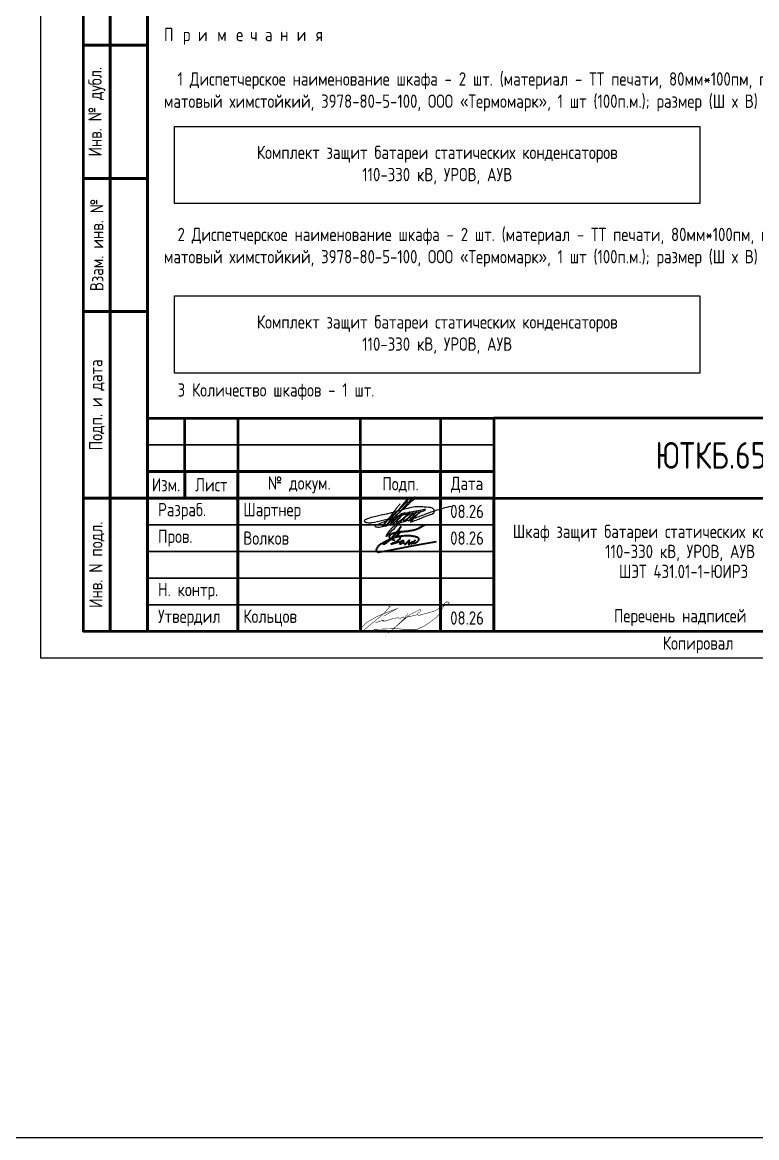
# Model space of a CAD drawing. Header units: millimetres. Extents: x -1117 to 4405, y -90 to 586.
# Drawn here: x -633.5 to -495.6, y -90 to 119.3 of the extents above; entities that cross this region are included whole.
import ezdxf

# ---------------------------------------------------------------- set-up
doc = ezdxf.new("R2010")
doc.units = ezdxf.units.MM
doc.styles.add('Gost_type_A', font='GOST_A.TTF')

# ---------------------------------------------------------------- blocks, each defined once
blk = doc.blocks.new('Штамп левый нижний')
at = {"lineweight": 50}
for points in [[(-12, 145), (-7, 145), (-7, 110), (-12, 110)], [(-7, 145), (0, 145), (0, 110), (-7, 110)], [(-12, 110), (-7, 110), (-7, 85), (-12, 85)], [(-7, 110), (0, 110), (0, 85), (-7, 85)], [(-12, 85), (-7, 85), (-7, 60), (-12, 60)], [(-7, 85), (0, 85), (0, 60), (-7, 60)], [(-12, 60), (-7, 60), (-7, 25), (-12, 25)], [(-7, 60), (0, 60), (0, 25), (-7, 25)], [(-12, 25), (-7, 25), (-7, 0), (-12, 0)], [(-7, 25), (0, 25), (0, 0), (-7, 0)]]:
    blk.add_lwpolyline(points, close=True, dxfattribs=at)
at = {"char_height": 2.5, "attachment_point": 5, "rotation": 90, "style": 'Gost_type_A'}
for s, insert, width in [('Подп. и дата', (-9.5, 127.5), 35), ('Инв. № дубл.', (-9.5, 97.5), 25), ('Взам. инв. №', (-9.5, 72.5), 25), ('Подп. и дата', (-9.5, 42.5), 35), ('Инв. N подл.', (-9.5, 12.5), 25)]:
    blk.add_mtext(s, dxfattribs=dict(at, insert=insert, width=width))
blk = doc.blocks.new('Формат_А4')
blk.add_lwpolyline([(0, 297), (0, 0), (-210, 0), (-210, 297)], close=True)
at = {"lineweight": 50}
blk.add_lwpolyline([(-190, 292), (-5, 292), (-5, 5), (-190, 5)], close=True, dxfattribs=at)
blk = doc.blocks.new('Штамп большой нижний текстовый')
for points in [[(-185, 40), (-178, 40), (-178, 35), (-185, 35)], [(-178, 40), (-168, 40), (-168, 35), (-178, 35)], [(-168, 40), (-145, 40), (-145, 35), (-168, 35)], [(-145, 40), (-130, 40), (-130, 35), (-145, 35)], [(-130, 40), (-120, 40), (-120, 35), (-130, 35)], [(-185, 35), (-178, 35), (-178, 30), (-185, 30)], [(-178, 35), (-168, 35), (-168, 30), (-178, 30)], [(-168, 35), (-145, 35), (-145, 30), (-168, 30)], [(-145, 35), (-130, 35), (-130, 30), (-145, 30)], [(-130, 35), (-120, 35), (-120, 30), (-130, 30)], [(-185, 25), (-168, 25), (-168, 20), (-185, 20)], [(-168, 25), (-145, 25), (-145, 20), (-168, 20)], [(-145, 25), (-130, 25), (-130, 20), (-145, 20)], [(-130, 25), (-120, 25), (-120, 20), (-130, 20)], [(-185, 20), (-168, 20), (-168, 15), (-185, 15)], [(-168, 20), (-145, 20), (-145, 15), (-168, 15)], [(-145, 20), (-130, 20), (-130, 15), (-145, 15)], [(-130, 20), (-120, 20), (-120, 15), (-130, 15)], [(-185, 15), (-168, 15), (-168, 10), (-185, 10)], [(-168, 15), (-145, 15), (-145, 10), (-168, 10)], [(-145, 15), (-130, 15), (-130, 10), (-145, 10)], [(-130, 15), (-120, 15), (-120, 10), (-130, 10)], [(-185, 10), (-168, 10), (-168, 5), (-185, 5)], [(-168, 10), (-145, 10), (-145, 5), (-168, 5)], [(-145, 10), (-130, 10), (-130, 5), (-145, 5)], [(-130, 10), (-120, 10), (-120, 5), (-130, 5)], [(-185, 5), (-168, 5), (-168, 0), (-185, 0)], [(-168, 5), (-145, 5), (-145, 0), (-168, 0)], [(-145, 5), (-130, 5), (-130, 0), (-145, 0)], [(-130, 5), (-120, 5), (-120, 0), (-130, 0)]]:
    blk.add_lwpolyline(points, close=True)
at = {"lineweight": 50}
for points in [[(-185, 40), (-120, 40), (-120, 30), (-185, 30)], [(-178, 40), (-168, 40), (-168, 30), (-178, 30)], [(-145, 40), (-130, 40), (-130, 30), (-145, 30)], [(-120, 25), (0, 25), (0, 40), (-120, 40)], [(-185, 30), (-178, 30), (-178, 25), (-185, 25)], [(-178, 30), (-168, 30), (-168, 25), (-178, 25)], [(-168, 30), (-145, 30), (-145, 25), (-168, 25)], [(-145, 30), (-130, 30), (-130, 25), (-145, 25)], [(-130, 30), (-120, 30), (-120, 25), (-130, 25)], [(-185, 25), (-168, 25), (-168, 0), (-185, 0)], [(-168, 25), (-145, 25), (-145, 0), (-168, 0)], [(-145, 25), (-130, 25), (-130, 0), (-145, 0)], [(-130, 25), (-120, 25), (-120, 0), (-130, 0)], [(-120, 25), (-50, 25), (-50, 0), (-120, 0)]]:
    blk.add_lwpolyline(points, close=True, dxfattribs=at)
at = {"char_height": 2.5, "style": 'Gost_type_A'}
for s, insert, width, attachment_point in [('Изм.', (-181.5, 27.5), 7, 5), ('Лист', (-173, 27.5), 10, 5), ('№ докум.', (-156.5, 27.5), 23, 5), ('Подп.', (-137.5, 27.5), 15, 5), ('Дата', (-125, 27.5), 10, 5), ('\\pxl0.8;Разраб.', (-185, 22.5), 17, 4), ('\\pxl0.8;Пров.', (-185, 17.5), 17, 4), ('\\pxl0.8;Н. контр.', (-185, 7.5), 17, 4), ('\\pxl0.8;Утвердил', (-185, 2.5), 17, 4), ('Копировал', (-75, -2.53), 13.1202, 6)]:
    blk.add_mtext(s, dxfattribs=dict(at, insert=insert, width=width, attachment_point=attachment_point))
blk = doc.blocks.new('Сотрудник 7_1')
at = {"lineweight": 35}
for points in [[(5.51, 4.62), (4.98, 3.97), (4.54, 3.43), (4.18, 3.01), (3.9, 2.68), (3.67, 2.43), (3.49, 2.24), (3.34, 2.09), (3.21, 1.97), (3.08, 1.86), (2.97, 1.76), (2.86, 1.67), (2.76, 1.6), (2.67, 1.53), (2.59, 1.47), (2.52, 1.42), (2.45, 1.38), (2.4, 1.35), (2.35, 1.33), (2.31, 1.31), (2.28, 1.3), (2.25, 1.3), (2.23, 1.3), (2.21, 1.31), (2.2, 1.31), (2.19, 1.33), (2.18, 1.34), (2.18, 1.36), (2.18, 1.38), (2.18, 1.4), (2.19, 1.42), (2.2, 1.45), (2.22, 1.48), (2.25, 1.51), (2.28, 1.55), (2.32, 1.59), (2.36, 1.63), (2.42, 1.67), (2.49, 1.72), (2.56, 1.78), (2.65, 1.84), (2.75, 1.9), (2.87, 1.97), (2.99, 2.04), (3.12, 2.12), (3.25, 2.21), (3.39, 2.3), (3.53, 2.41), (3.67, 2.52), (3.81, 2.64), (3.94, 2.77), (4.07, 2.9), (4.2, 3.03), (4.32, 3.15), (4.44, 3.27), (4.55, 3.37), (4.65, 3.46), (4.74, 3.54), (4.82, 3.6), (4.9, 3.64), (4.97, 3.68), (5.03, 3.7), (5.08, 3.72), (5.13, 3.73), (5.17, 3.73), (5.21, 3.73), (5.24, 3.73), (5.26, 3.73), (5.28, 3.72), (5.3, 3.71), (5.31, 3.7), (5.32, 3.68), (5.33, 3.66), (5.33, 3.64), (5.32, 3.61), (5.32, 3.58), (5.3, 3.54), (5.28, 3.5), (5.25, 3.46), (5.21, 3.41), (5.16, 3.36), (5.1, 3.3), (5.03, 3.23), (4.96, 3.17), (4.88, 3.1), (4.8, 3.04), (4.72, 2.98), (4.65, 2.92), (4.59, 2.87), (4.53, 2.83), (4.49, 2.8), (4.46, 2.77), (4.43, 2.76), (4.42, 2.75), (4.42, 2.74), (4.43, 2.75), (4.45, 2.75), (4.49, 2.76), (4.53, 2.78), (4.58, 2.8), (4.64, 2.82), (4.7, 2.84), (4.76, 2.85), (4.83, 2.86), (4.89, 2.87), (4.95, 2.88), (5.01, 2.87), (5.06, 2.87), (5.11, 2.85), (5.15, 2.84), (5.19, 2.81), (5.22, 2.78), (5.25, 2.75), (5.27, 2.72), (5.29, 2.68), (5.3, 2.63), (5.3, 2.59), (5.3, 2.54), (5.29, 2.49), (5.27, 2.44), (5.26, 2.38), (5.23, 2.33), (5.2, 2.28), (5.17, 2.22), (5.12, 2.17), (5.07, 2.11), (5, 2.05), (4.92, 1.99), (4.83, 1.93), (4.73, 1.86), (4.6, 1.79), (4.47, 1.72), (4.31, 1.65), (4.15, 1.57), (3.96, 1.49), (3.76, 1.41), (3.54, 1.32)], [(4.39, 2), (4.09, 2.07), (3.85, 2.15), (3.67, 2.21), (3.55, 2.27), (3.46, 2.33), (3.4, 2.39), (3.37, 2.44), (3.35, 2.5), (3.33, 2.55), (3.32, 2.61), (3.31, 2.66), (3.31, 2.72), (3.31, 2.77), (3.32, 2.83), (3.34, 2.89), (3.36, 2.94), (3.39, 2.99), (3.43, 3.05), (3.48, 3.1), (3.54, 3.15), (3.6, 3.2), (3.67, 3.24), (3.74, 3.29), (3.82, 3.33), (3.91, 3.37), (4.01, 3.4), (4.11, 3.44), (4.22, 3.47), (4.34, 3.5), (4.47, 3.53), (4.62, 3.56), (4.77, 3.58), (4.93, 3.61), (5.11, 3.63), (5.29, 3.65), (5.48, 3.67), (5.67, 3.69), (5.85, 3.71), (6.04, 3.72), (6.21, 3.74), (6.38, 3.76), (6.55, 3.77), (6.71, 3.79), (6.86, 3.81), (7.02, 3.83), (7.19, 3.86), (7.36, 3.89), (7.54, 3.92), (7.74, 3.96), (7.95, 4.01), (8.19, 4.09), (8.47, 4.19), (8.78, 4.33), (9.15, 4.51), (9.57, 4.74), (10.05, 5.03)], [(6.04, 1.58), (6.05, 1.53), (6.06, 1.49), (6.06, 1.46), (6.07, 1.43), (6.09, 1.4), (6.1, 1.38), (6.12, 1.36), (6.14, 1.35), (6.16, 1.33), (6.19, 1.33), (6.22, 1.33), (6.25, 1.33), (6.28, 1.33), (6.31, 1.34), (6.34, 1.36), (6.37, 1.38), (6.4, 1.4), (6.43, 1.43), (6.46, 1.46), (6.49, 1.5), (6.52, 1.53), (6.55, 1.57), (6.58, 1.62), (6.62, 1.66), (6.65, 1.71), (6.69, 1.75), (6.73, 1.8), (6.78, 1.84), (6.82, 1.88), (6.85, 1.92), (6.89, 1.95), (6.92, 1.98), (6.95, 2.01), (6.97, 2.03), (6.98, 2.05), (7, 2.06), (7, 2.06), (7.01, 2.06), (7.01, 2.05), (7, 2.03), (7, 2), (6.99, 1.96), (6.97, 1.93), (6.96, 1.88), (6.94, 1.83), (6.93, 1.79), (6.91, 1.74), (6.9, 1.69), (6.89, 1.64), (6.88, 1.6), (6.87, 1.56), (6.86, 1.53), (6.85, 1.49), (6.84, 1.46), (6.84, 1.43), (6.84, 1.41), (6.84, 1.38), (6.84, 1.36), (6.84, 1.35), (6.84, 1.33), (6.84, 1.32), (6.85, 1.31), (6.86, 1.3), (6.86, 1.29), (6.87, 1.29), (6.88, 1.28), (6.89, 1.28), (6.9, 1.27), (6.91, 1.27), (6.92, 1.27), (6.93, 1.28), (6.95, 1.28), (6.96, 1.29), (6.97, 1.29), (6.98, 1.3), (7, 1.32), (7.03, 1.34), (7.06, 1.37), (7.1, 1.41), (7.15, 1.45), (7.21, 1.5), (7.27, 1.56), (7.34, 1.62), (7.41, 1.68), (7.48, 1.73), (7.54, 1.77), (7.58, 1.79), (7.6, 1.79), (7.61, 1.77), (7.59, 1.72), (7.57, 1.67), (7.54, 1.61), (7.5, 1.54), (7.46, 1.48), (7.43, 1.43), (7.41, 1.4), (7.4, 1.38), (7.41, 1.38), (7.42, 1.4), (7.45, 1.43), (7.49, 1.48), (7.54, 1.53), (7.6, 1.59), (7.66, 1.66), (7.73, 1.72), (7.81, 1.79), (7.88, 1.85), (7.95, 1.9), (8.01, 1.95), (8.06, 1.99), (8.09, 2.01), (8.11, 2.02), (8.1, 2.02), (8.07, 1.99), (8.03, 1.96), (7.98, 1.91), (7.92, 1.86), (7.87, 1.81), (7.81, 1.76), (7.76, 1.71), (7.73, 1.67), (7.7, 1.64), (7.68, 1.61), (7.67, 1.58), (7.67, 1.56), (7.67, 1.54), (7.68, 1.53), (7.7, 1.51), (7.71, 1.5), (7.73, 1.49), (7.75, 1.48), (7.77, 1.48), (7.8, 1.47), (7.83, 1.47), (7.87, 1.48), (7.91, 1.48), (7.96, 1.5), (8.01, 1.51), (8.07, 1.53), (8.13, 1.55), (8.19, 1.58), (8.26, 1.62), (8.33, 1.66), (8.4, 1.71), (8.48, 1.76), (8.55, 1.82), (8.63, 1.89), (8.69, 1.95), (8.75, 2.02), (8.79, 2.1), (8.82, 2.17), (8.83, 2.24), (8.81, 2.31), (8.78, 2.37), (8.72, 2.44), (8.65, 2.5), (8.56, 2.56), (8.44, 2.61), (8.31, 2.66), (8.17, 2.71), (8, 2.75), (7.83, 2.78), (7.64, 2.81), (7.44, 2.84), (7.22, 2.86), (7, 2.88), (6.77, 2.88), (6.53, 2.89), (6.29, 2.88), (6.04, 2.87), (5.79, 2.84), (5.52, 2.81), (5.25, 2.77), (4.97, 2.71), (4.68, 2.64), (4.38, 2.55), (4.06, 2.44), (3.74, 2.32), (3.42, 2.2), (3.11, 2.06), (2.8, 1.92), (2.51, 1.78), (2.25, 1.65), (2.01, 1.52), (1.8, 1.4), (1.62, 1.29), (1.47, 1.18), (1.35, 1.09), (1.24, 0.99), (1.15, 0.91), (1.08, 0.82), (1.02, 0.74), (0.97, 0.65), (0.93, 0.57), (0.89, 0.49), (0.86, 0.41), (0.84, 0.34), (0.83, 0.27), (0.82, 0.21), (0.82, 0.15), (0.83, 0.11), (0.84, 0.07), (0.85, 0.04), (0.87, 0.01), (0.89, -0.01), (0.91, -0.03), (0.94, -0.05), (0.97, -0.07), (1, -0.08), (1.03, -0.1), (1.07, -0.11), (1.1, -0.12), (1.13, -0.13), (1.17, -0.14), (1.2, -0.15), (1.24, -0.15), (1.29, -0.15), (1.47, -0.12), (1.9, -0.04), (2.7, 0.1), (3.99, 0.34), (5.91, 0.69), (8.58, 1.18), (12.12, 1.82)], [(3.54, 1.32), (4.17, 1.5), (4.63, 1.63), (4.96, 1.71), (5.17, 1.76), (5.28, 1.77), (5.33, 1.76), (5.34, 1.73), (5.32, 1.7), (5.3, 1.66), (5.28, 1.62), (5.27, 1.58), (5.26, 1.55), (5.25, 1.51), (5.24, 1.48), (5.24, 1.45), (5.24, 1.42), (5.24, 1.4), (5.25, 1.39), (5.26, 1.37), (5.27, 1.36), (5.29, 1.36), (5.31, 1.36), (5.33, 1.36), (5.35, 1.36), (5.39, 1.37), (5.42, 1.38), (5.46, 1.4), (5.49, 1.41), (5.54, 1.43), (5.58, 1.45), (5.62, 1.48), (5.67, 1.51), (5.72, 1.54), (5.76, 1.57), (5.81, 1.61), (5.85, 1.64), (5.89, 1.68), (5.93, 1.72), (5.96, 1.75), (5.99, 1.78), (6, 1.81), (6.02, 1.83), (6.02, 1.86), (6.01, 1.87), (6, 1.89), (5.98, 1.9), (5.95, 1.91), (5.91, 1.92), (5.87, 1.92), (5.81, 1.92), (5.75, 1.92), (5.69, 1.92), (5.63, 1.91), (5.57, 1.9), (5.51, 1.89), (5.46, 1.88)]]:
    blk.add_lwpolyline(points, dxfattribs=at)

msp = doc.modelspace()

# ---------------------------------------------------------------- linework, layer by layer
at = {"color": 6}
msp.add_lwpolyline([(-1117.42, 586), (4404.54, 586), (4404.54, -90), (-1117.42, -90)], close=True, dxfattribs=at)
for points in [[(-604.9, 99.75), (-506.3, 99.75), (-506.3, 85.25), (-604.9, 85.25)], [(-604.9, 67.94), (-506.3, 67.94), (-506.3, 53.44), (-604.9, 53.44)]]:
    msp.add_lwpolyline(points, close=True)
at = {"const_width": 0.0934}
for points in [[(-567.2, 6.62), (-566.26, 6.93), (-565.8, 7.09), (-565.64, 7.09), (-565.8, 6.93), (-565.64, 6.93), (-565.33, 6.93), (-563.93, 7.4), (-563.62, 7.4), (-563.15, 7.55), (-562.84, 7.55), (-562.84, 7.4), (-562.68, 7.4), (-561.9, 7.71), (-561.75, 7.4), (-561.13, 7.71), (-559.72, 8.02), (-559.26, 8.18), (-559.1, 8.02), (-558.95, 8.02), (-556.14, 8.8), (-555.52, 9.11), (-555.21, 9.42), (-554.9, 9.58), (-554.43, 9.73), (-553.81, 10.04), (-553.5, 10.2), (-553.34, 10.35), (-553.5, 10.51), (-553.81, 10.51), (-553.96, 10.51), (-554.28, 10.2), (-554.43, 9.73), (-555.05, 8.49), (-555.68, 7.71), (-556.45, 7.09), (-558.01, 6), (-559.1, 5.53), (-559.41, 5.37), (-561.9, 5.37), (-563.31, 5.53), (-567.51, 5.37)], [(-564.86, 9.73), (-564.4, 9.73), (-565.64, 8.33), (-566.57, 7.55), (-568.52, 5.93), (-569.64, 5), (-570, 5), (-570, 5.22), (-569.84, 5.68), (-568.91, 6.62), (-567.04, 7.71), (-565.64, 8.33), (-563.15, 9.26), (-565.64, 7.86)], [(-561.13, 8.33), (-561.28, 8.02), (-561.75, 7.4), (-563.77, 5.53), (-560.66, 8.18), (-558.79, 9.11), (-558.63, 9.11), (-558.79, 8.8), (-558.79, 8.64), (-559.41, 8.33)]]:
    msp.add_lwpolyline(points, dxfattribs=at)
msp.add_spline([(-562.57, 28.93), (-562.95, 28.48), (-563.14, 28.24), (-563.28, 28.06), (-563.72, 27.47), (-563.83, 27.32), (-565.07, 25.71), (-565.93, 24.63), (-564.87, 25.94), (-563.9, 26.85), (-562.68, 27.96), (-561.95, 28.68), (-561.26, 29.37), (-561.09, 29.63), (-561.04, 29.82), (-561.73, 29.18), (-562.87, 27.83), (-563.09, 27.55), (-564.15, 26.32), (-564.77, 25.43), (-565.11, 24.91), (-565.11, 24.82), (-564.82, 25.11), (-564.18, 25.92), (-563.43, 26.67), (-562.39, 27.61), (-561.87, 28.08), (-560.93, 28.94), (-560.12, 29.68), (-559.75, 30.05), (-559.75, 30.17), (-560.08, 30.01), (-561.16, 29.06), (-562.84, 27.19), (-564.1, 25.7), (-564.42, 25.18), (-563.22, 26.24), (-562.13, 27.13), (-562, 27.2), (-561.94, 27.08), (-562.08, 26.85), (-563.11, 25.9), (-563.64, 25.43), (-563.86, 25.26), (-563.93, 25.26), (-563.84, 25.5), (-563.21, 26.23), (-562.98, 26.46), (-562.04, 27.2), (-561.98, 27.2), (-561.98, 26.92), (-561.74, 27.16), (-563.03, 25.87), (-563.24, 25.45), (-563.24, 25.34), (-563.02, 25.46), (-561.88, 26.33), (-560.79, 27.42), (-563.55, 24.4), (-564.7, 23.25), (-565.17, 22.79), (-564.88, 23.37), (-563.46, 24.96), (-561.9, 26.29), (-560.62, 27.21), (-561.53, 26.41), (-561.92, 25.92), (-561.92, 25.77), (-561.6, 25.89), (-560.16, 27.18), (-561.58, 25.66), (-559.95, 27.11), (-559.45, 27.4), (-559.73, 27.04), (-560.98, 25.69), (-558.64, 27.55), (-559.7, 26.57), (-560.54, 25.63), (-560.62, 25.55), (-560.02, 25.71), (-559.27, 25.98), (-557.25, 26.79), (-556.12, 27.5), (-556.24, 27.89), (-557.61, 28.28), (-558.49, 28.37), (-559.45, 28.37), (-560.74, 28.17), (-564.21, 27.21), (-568.98, 25.48), (-568.75, 25.41), (-567.87, 25.41), (-563.74, 26.44), (-559.18, 27.41), (-557.86, 27.78), (-557.77, 27.84), (-558.23, 27.81), (-562.86, 26.67), (-566.97, 24.95), (-567.33, 24.75), (-566.73, 24.56), (-566.5, 24.56), (-565.2, 24.81), (-562.23, 25.48), (-560.26, 26.11), (-558.01, 26.93), (-555.95, 27.66), (-552.95, 28.52)], degree=3)

# ---------------------------------------------------------------- block references
at = {"color": 1}
for name, p in [('Формат_А4', (-420, 0)), ('Штамп левый нижний', (-610, 5)), ('Штамп большой нижний текстовый', (-425, 5))]:
    msp.add_blockref(name, p, dxfattribs=at)
msp.add_blockref('Сотрудник 7_1', (-567.86, 20.04))

# ---------------------------------------------------------------- texts
at = {"char_height": 2.5, "style": 'Gost_type_A'}
for s, insert, width, attachment_point in [('\\pxql;{\\T2;\\C0;Примечания\\P\\P\\T1;  1 }Диспетчерское наименование шкафа - {\\C6;2 шт}. (материал - ТТ печати, 80мм*100пм, полиэстер с усиленным адгезивом серебристый матовый химстойкий, 3978-80-5-100, ООО «Термомарк», 1 шт (100п.м.); размер (Ш х В) {\\C6;500мм} х 50мм; рекомендуемый шрифт Arial).\\P\\P\\P\\P\\P\\P  2 Диспетчерское наименование шкафа - {\\C6;2 шт.} (материал - ТТ печати, 80мм*100пм, полиэстер с усиленным адгезивом серебристый матовый химстойкий, 3978-80-5-100, ООО «Термомарк», 1 шт (100п.м.); размер (Ш х В) 375мм х 50мм; рекомендуемый шрифт Arial).\\P\\P\\P\\pq*;\\P\\pql;\\P\\P  3 Количество шкафов - 1 шт.', (-606.9, 118.23), 175, 1), ('Комплект защит батареи статических конденсаторов \\P110-330 кВ, УРОВ, АУВ', (-555.6, 92.5), 98.6, 5), ('Комплект защит батареи статических конденсаторов  \\P110-330 кВ, УРОВ, АУВ', (-555.6, 60.69), 98.6, 5), ('Шартнер', (-592, 27.5), 22, 4), ('08.26', (-550, 27.5), 10, 5), ('Волков', (-592, 22.5), 22, 4), ('08.26', (-550, 22.5), 10, 5), ('Кольцов', (-592, 7.5), 22, 4), ('08.26', (-550, 7.5), 10, 5), ('Перечень надписей', (-510, 6), 70, 8)]:
    msp.add_mtext(s, dxfattribs=dict(at, insert=insert, width=width, attachment_point=attachment_point))
at = {"color": 1, "insert": (-485, 37.5), "char_height": 5, "width": 120, "attachment_point": 5, "style": 'Gost_type_A'}
msp.add_mtext('{\\C256;ЮТКБ.656463.300-048Д1}', dxfattribs=at)
at = {"insert": (-510, 20), "char_height": 2.5, "width": 68, "attachment_point": 5, "line_spacing_factor": 0.9, "style": 'Gost_type_A'}
msp.add_mtext('Шкаф защит батареи статических конденсаторов\\P110-330 кВ, УРОВ, АУВ  \\P ШЭТ 431.01-1-ЮИРЗ', dxfattribs=at)

doc.saveas('drawing.dxf')
